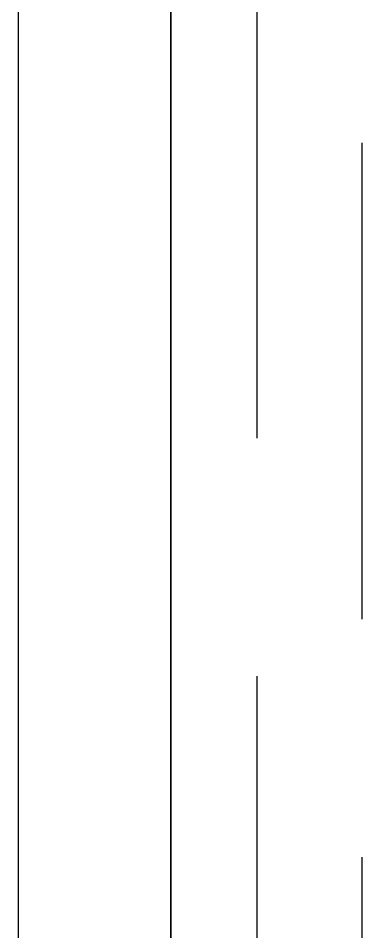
# Model space of a CAD drawing. Extents: x -3080 to 28500, y -1326 to 31609.
# Drawn here: x 6722.74 to 6724.54, y 26459.895 to 26464.69 of the extents above; entities that cross this region are included whole.
import ezdxf

# ---------------------------------------------------------------- set-up
doc = ezdxf.new("R2010")
doc.units = 0
doc.header["$LTSCALE"] = 100
doc.linetypes.add('188K-SM-07-F10-MECH-CR PIPE-Y2257103$0$AP8P1-SM-08-F50-001-A(G)-CDS - 複製$0$HIDDEN', pattern=[0.375, 0.25, -0.125])
for name, color, linetype in [('0-xref', 8, 'Continuous'), ('188K-SM-07-F10-MECH-CR PIPE-Y2257103$0$AP6B-SM-08-FNN-340-A(13)_Ver1$0$18P2-SM-08-FNN-320-A(5)-20190426-JEN$0$18P2-SM-08-FNN-320-A(5)-20190318-JEN$0$SM-08-FNN-300-A(5)-JEN$0$15P6-SM-08-FNN-320-A(10)-UIS-TCM$0$15P6-SM-08-FNN-00-(@10)170308-MIC$0$0-CDS', 140, 'Continuous'), ('188K-SM-07-F10-MECH-CR PIPE-Y2257103$0$AP8P1-SM-08-F50-001-A(G)-CDS - 複製$0$O-ring', 3, '188K-SM-07-F10-MECH-CR PIPE-Y2257103$0$AP8P1-SM-08-F50-001-A(G)-CDS - 複製$0$HIDDEN'), ('188K-SM-07-F10-MECH-CR PIPE-Y2257103$0$AP8P1-SM-08-F50-001-A(G)-CDS - 複製$0$虛線', 4, '188K-SM-07-F10-MECH-CR PIPE-Y2257103$0$AP8P1-SM-08-F50-001-A(G)-CDS - 複製$0$HIDDEN')]:
    doc.layers.add(name, color=color, linetype=linetype)

# ---------------------------------------------------------------- blocks, each defined once
blk = doc.blocks.new('188K-SM-07-F10-MECH-CR PIPE-Y2257103$0$AP8P1-SM-08-F50-001-A(G)-CDS - 複製$0$A$Cf9f49380')
blk.add_line((342, -40), (342, -400))
at = {"layer": '188K-SM-07-F10-MECH-CR PIPE-Y2257103$0$AP8P1-SM-08-F50-001-A(G)-CDS - 複製$0$O-ring'}
blk.add_line((337.5, -68), (337.5, -372), dxfattribs=at)
at = {"layer": '188K-SM-07-F10-MECH-CR PIPE-Y2257103$0$AP8P1-SM-08-F50-001-A(G)-CDS - 複製$0$虛線'}
blk.add_line((332, -40), (332, -400), dxfattribs=at)
blk = doc.blocks.new('188K-SM-07-F10-MECH-CR PIPE-Y2257103$0$CDS-CVD')
at = {"layer": '188K-SM-07-F10-MECH-CR PIPE-Y2257103$0$AP6B-SM-08-FNN-340-A(13)_Ver1$0$18P2-SM-08-FNN-320-A(5)-20190426-JEN$0$18P2-SM-08-FNN-320-A(5)-20190318-JEN$0$SM-08-FNN-300-A(5)-JEN$0$15P6-SM-08-FNN-320-A(10)-UIS-TCM$0$15P6-SM-08-FNN-00-(@10)170308-MIC$0$0-CDS', "ltscale": 0.1}
blk.add_lwpolyline([(6723.54, -72859.4769), (6722.74, -72859.4769), (6722.74, -72895.4769), (6723.54, -72895.4769)], close=True, dxfattribs=at)
at = {"layer": '188K-SM-07-F10-MECH-CR PIPE-Y2257103$0$AP6B-SM-08-FNN-340-A(13)_Ver1$0$18P2-SM-08-FNN-320-A(5)-20190426-JEN$0$18P2-SM-08-FNN-320-A(5)-20190318-JEN$0$SM-08-FNN-300-A(5)-JEN$0$15P6-SM-08-FNN-320-A(10)-UIS-TCM$0$15P6-SM-08-FNN-00-(@10)170308-MIC$0$0-CDS', "ltscale": 0.1, "xscale": -0.1, "yscale": 0.1, "zscale": 0.1}
blk.add_blockref('188K-SM-07-F10-MECH-CR PIPE-Y2257103$0$AP8P1-SM-08-F50-001-A(G)-CDS - 複製$0$A$Cf9f49380', (6757.74, -72855.4769), dxfattribs=at)
blk = doc.blocks.new('188K-SM-07-F10-MECH-CR PIPE-Y2257103')
blk.add_blockref('188K-SM-07-F10-MECH-CR PIPE-Y2257103$0$CDS-CVD', (0, 99334.7631))

msp = doc.modelspace()

# ---------------------------------------------------------------- block references
at = {"layer": '0-xref'}
msp.add_blockref('188K-SM-07-F10-MECH-CR PIPE-Y2257103', (0, 0), dxfattribs=at)

doc.saveas('drawing.dxf')
